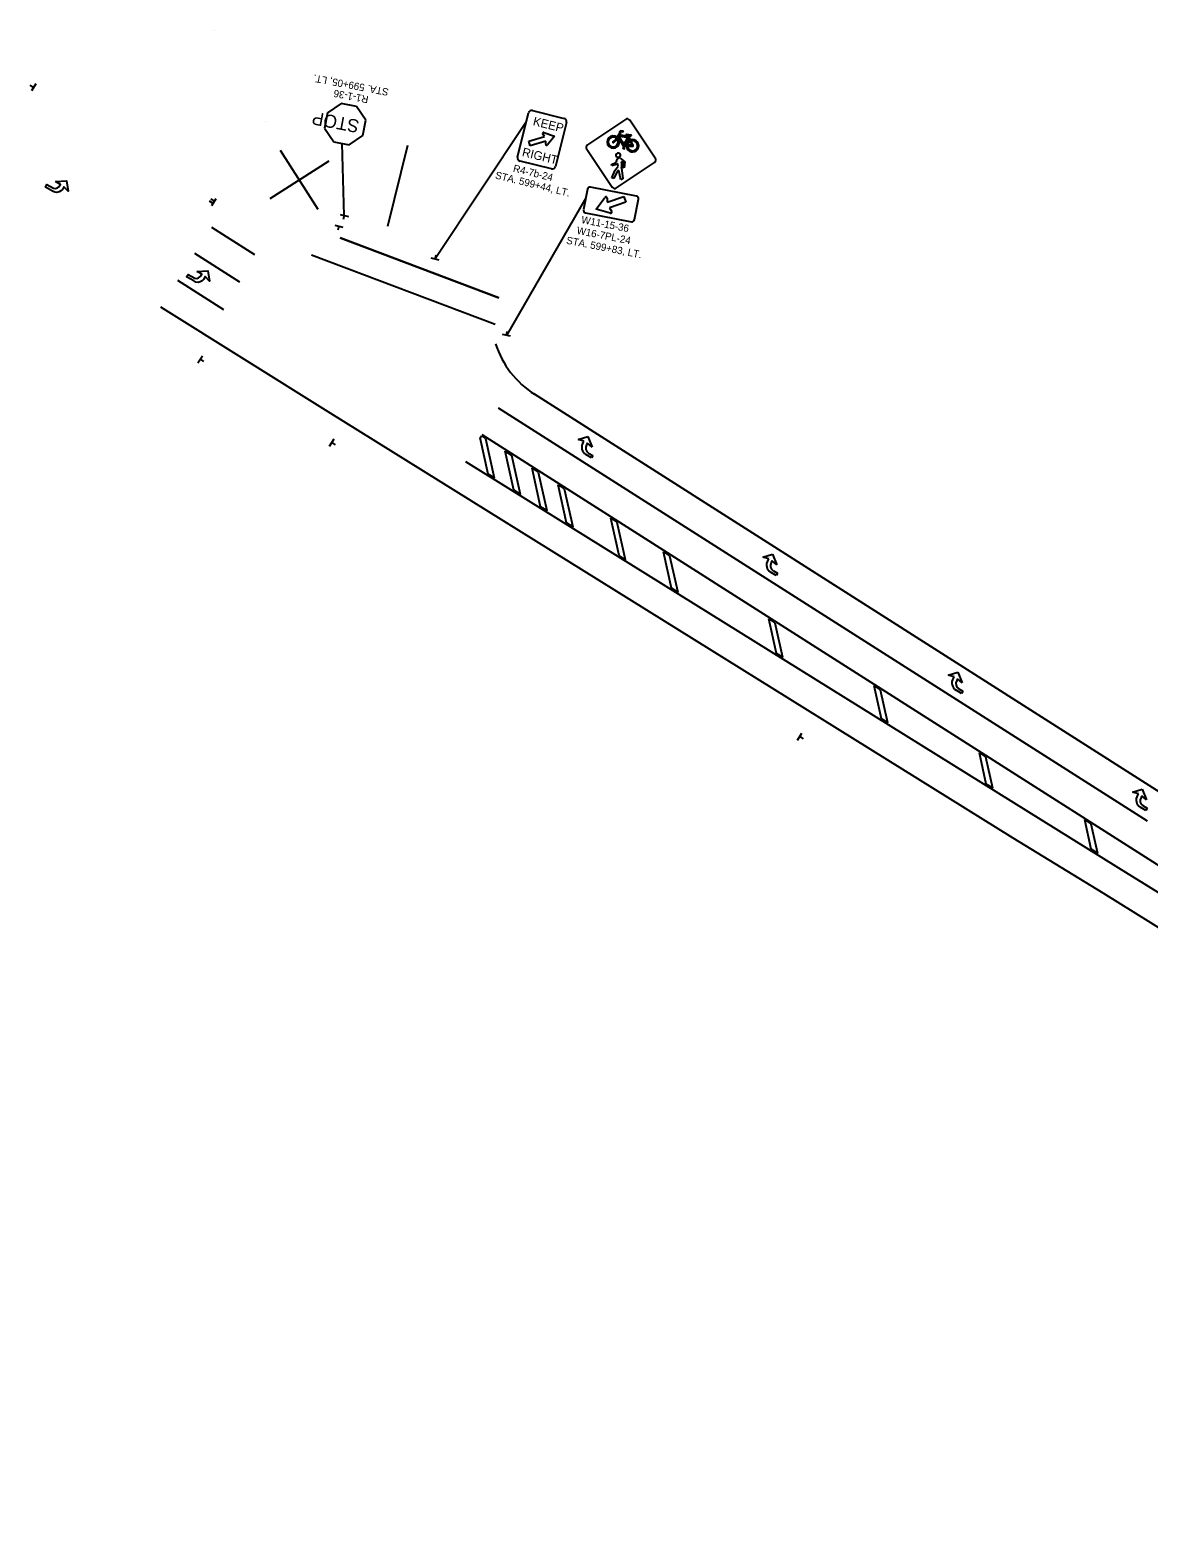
# Model space of a CAD drawing. Extents: x 134147 to 277705, y 333093 to 674220.
# Drawn here: x 134147 to 134577, y 339346 to 339926 of the extents above; entities that cross this region are included whole.
import ezdxf

# ---------------------------------------------------------------- set-up
doc = ezdxf.new("R2010")
doc.units = 0
for name, color, linetype in [('PM_P_Cells', 7, 'Continuous'), ('PM_P_CL_Pass_Proh_Lt', 7, 'Continuous'), ('PM_P_Crosswalk', 7, 'Continuous'), ('PM_P_Edge_Line', 7, 'Continuous'), ('PM_P_Stop_Line', 7, 'Continuous'), ('PM_P_Transverse_Line', 7, 'Continuous'), ('RD_X_RR_Cells', 7, 'Continuous'), ('SG_X_Mast_Arm', 7, 'Continuous'), ('SN_P_Text', 7, 'Continuous'), ('SN_X_Public', 7, 'Continuous')]:
    doc.layers.add(name, color=color, linetype=linetype)

msp = doc.modelspace()

# ---------------------------------------------------------------- linework, layer by layer
at = {"layer": 'PM_P_Cells'}
for p, q in [((134266.19, 339845.84), (134327.16, 339822.77)), ((134255.09, 339839.35), (134325.7, 339812.64))]:
    msp.add_line(p, q, dxfattribs=at)
at = {"layer": 'PM_P_CL_Pass_Proh_Lt'}
for p, q in [((134216.64, 339850.04), (134233.19, 339839.54)), ((134327.16, 339822.77), (134266.19, 339845.84)), ((134255.09, 339839.35), (134325.7, 339812.64)), ((134197.02, 339819.38), (134261.4, 339779.15)), ((134582.81, 339631.75), (134340.9, 339785.73)), ((134320.42, 339769.72), (134322.04, 339768.7)), ((134325.4, 339753.56), (134323.02, 339755.04)), ((134511.89, 339647.85), (134514.27, 339646.33)), ((134516.92, 339634.39), (134514.55, 339635.87))]:
    msp.add_line(p, q, dxfattribs=at)
msp.add_lwpolyline([(134261.4, 339779.15), (134524.72, 339615.24), (134559.4, 339594.06), (134955.18, 339347.16), (135495.89, 339009.41), (135762.55, 338844.38), (135838, 338797.85), (136100.62, 338633.8), (136519.79, 338375.69), (136834.87, 338179.75), (137295.14, 337894), (138361.24, 337231.38), (139110.62, 336764.01)], dxfattribs=at)
msp.add_lwpolyline([(134552.38, 339622.07), (134554.77, 339620.55), (134557.27, 339609.29), (134554.89, 339610.77)], close=True, dxfattribs=at)
msp.add_arc((134360.17, 339816.14), 36, 197.6901, 237.63633, dxfattribs=at)
at = {"layer": 'PM_P_Crosswalk'}
for p, q in [((134357.6, 339768.3), (134361.34, 339769.54)), ((134357.6, 339768.3), (134357.6, 339768.3)), ((134359.86, 339767.71), (134357.6, 339768.3)), ((134361.34, 339769.54), (134362.98, 339765.44)), ((134359.52, 339767.14), (134359.86, 339767.71)), ((134362.73, 339761.31), (134360.6, 339762.59)), ((134361.23, 339766.89), (134360.87, 339766.28)), ((134362.98, 339765.44), (134361.23, 339766.89)), ((134361.65, 339763.13), (134363.24, 339762.17)), ((134363.24, 339762.17), (134362.73, 339761.31)), ((134364.45, 339764.17), (134364.45, 339764.17)), ((134428.63, 339723.06), (134432.37, 339724.31)), ((134428.63, 339723.06), (134428.63, 339723.06)), ((134430.89, 339722.48), (134428.63, 339723.06)), ((134430.55, 339721.9), (134430.89, 339722.48)), ((134432.26, 339721.65), (134431.9, 339721.05)), ((134434.01, 339720.21), (134432.26, 339721.65)), ((134432.37, 339724.31), (134434.01, 339720.21)), ((134433.76, 339716.08), (134431.63, 339717.36)), ((134432.68, 339717.89), (134434.27, 339716.93)), ((134434.27, 339716.93), (134433.76, 339716.08)), ((134435.48, 339718.93), (134435.48, 339718.93)), ((134499.9, 339677.69), (134503.64, 339678.94)), ((134499.9, 339677.69), (134499.9, 339677.69)), ((134502.16, 339677.11), (134499.9, 339677.69)), ((134501.82, 339676.53), (134502.16, 339677.11)), ((134503.53, 339676.28), (134503.17, 339675.68)), ((134505.28, 339674.84), (134503.53, 339676.28)), ((134503.64, 339678.94), (134505.28, 339674.84)), ((134505.03, 339670.71), (134502.91, 339671.99)), ((134503.95, 339672.52), (134505.54, 339671.56)), ((134505.54, 339671.56), (134505.03, 339670.71)), ((134506.75, 339673.56), (134506.75, 339673.56)), ((134570.76, 339632.7), (134574.5, 339633.95)), ((134570.76, 339632.7), (134570.76, 339632.7)), ((134573.02, 339632.11), (134570.76, 339632.7)), ((134572.68, 339631.54), (134573.02, 339632.11)), ((134574.39, 339631.29), (134574.03, 339630.69)), ((134576.14, 339629.85), (134574.39, 339631.29)), ((134574.5, 339633.95), (134576.14, 339629.85)), ((134575.89, 339625.71), (134573.77, 339626.99)), ((134574.81, 339627.53), (134576.41, 339626.57)), ((134576.41, 339626.57), (134575.89, 339625.71))]:
    msp.add_line(p, q, dxfattribs=at)
for centre, radius, start in [((134362.3, 339765.4), 3.28, 147.99548), ((134362.83, 339765.1), 2.3, 148.90397), ((134433.33, 339720.17), 3.28, 147.99548), ((134433.86, 339719.86), 2.3, 148.90397), ((134504.6, 339674.8), 3.28, 147.99548), ((134505.14, 339674.49), 2.3, 148.90397), ((134575.46, 339629.8), 3.28, 147.99548), ((134576, 339629.5), 2.3, 148.90397)]:
    msp.add_arc(centre, radius, start, 238.90397, dxfattribs=at)
at = {"layer": 'PM_P_Edge_Line'}
for p, q in [((134266.47, 339897.57), (134261.21, 339893.99)), ((134272.37, 339896.45), (134266.47, 339897.57)), ((134275.95, 339891.19), (134272.37, 339896.45)), ((134261.21, 339893.99), (134260.09, 339888.1)), ((134274.83, 339885.3), (134275.95, 339891.19)), ((134260.09, 339888.1), (134263.67, 339882.84)), ((134269.56, 339881.72), (134274.83, 339885.3)), ((134338.7, 339883.13), (134344.71, 339884.87)), ((134344.71, 339884.87), (134344.05, 339885.86)), ((134344.47, 339886.41), (134348.56, 339885)), ((134348.56, 339885), (134345.85, 339881.63)), ((134373.71, 339886.29), (134372.23, 339883.94)), ((134373.04, 339884.59), (134372.63, 339883.86)), ((134373.04, 339884.59), (134374.87, 339881.58)), ((134373.33, 339885.11), (134373.25, 339884.97)), ((134373.25, 339884.97), (134374.99, 339882.11)), ((134373.33, 339885.11), (134376.63, 339884.46)), ((134373.98, 339886.28), (134373.53, 339885.47)), ((134373.53, 339885.47), (134376.84, 339884.82)), ((134373.95, 339887.05), (134373.54, 339886.69)), ((134373.54, 339886.69), (134373.71, 339886.29)), ((134374.03, 339886.79), (134373.84, 339886.62)), ((134373.84, 339886.62), (134373.98, 339886.28)), ((134373.95, 339887.05), (134374.89, 339886.87)), ((134374.84, 339886.63), (134374.03, 339886.79)), ((134374.03, 339886.79), (134374.03, 339886.79)), ((134374.89, 339886.87), (134374.84, 339886.63)), ((134376.63, 339884.46), (134375.17, 339881.96)), ((134376.97, 339884.24), (134375.45, 339881.58)), ((134376.17, 339885.62), (134378.14, 339885.34)), ((134376.95, 339885), (134376.84, 339884.82)), ((134376.97, 339884.24), (134378.34, 339881.49)), ((134377.36, 339884.94), (134377.16, 339884.57)), ((134377.16, 339884.57), (134378.68, 339881.51)), ((134263.67, 339882.84), (134269.56, 339881.72)), ((134339.22, 339881.33), (134338.7, 339883.13)), ((134345.23, 339883.07), (134339.22, 339881.33)), ((134345.2, 339881.87), (134345.23, 339883.07)), ((134374.95, 339882.55), (134374.91, 339882.38)), ((134374.91, 339882.38), (134375, 339882.36)), ((134374.91, 339880.24), (134374.94, 339880.42)), ((134374.91, 339880.24), (134375.41, 339880.15)), ((134374.94, 339880.42), (134375.07, 339880.39)), ((134374.95, 339882.55), (134375.36, 339882.47)), ((134375, 339882.36), (134374.99, 339882.11)), ((134375.07, 339880.39), (134375.05, 339881)), ((134375.2, 339882.32), (134375.17, 339881.96)), ((134375.2, 339882.32), (134375.32, 339882.3)), ((134375.28, 339880.35), (134375.25, 339881)), ((134375.28, 339880.35), (134375.44, 339880.32)), ((134375.36, 339882.47), (134375.32, 339882.3)), ((134375.41, 339880.15), (134375.44, 339880.32)), ((134378.34, 339881.49), (134375.45, 339881.58)), ((134378.45, 339881.11), (134375.48, 339881.16)), ((134370.44, 339874.1), (134372.06, 339874.82)), ((134370.64, 339873.53), (134370.44, 339874.1)), ((134372.24, 339874.09), (134370.64, 339873.53)), ((134371.91, 339871.89), (134373.06, 339873.41)), ((134372.74, 339874.51), (134372.24, 339874.09)), ((134373.06, 339873.41), (134372.74, 339874.51)), ((134373.78, 339876.57), (134375.63, 339875.16)), ((134374.95, 339874.95), (134374.28, 339875.08)), ((134374.32, 339872.81), (134374.76, 339868.56)), ((134374.76, 339872.9), (134374.95, 339874.95)), ((134375.27, 339872.8), (134374.76, 339872.9)), ((134375.63, 339875.16), (134375.27, 339872.8)), ((134370.61, 339869.03), (134371.91, 339871.89)), ((134371.4, 339868.7), (134370.61, 339869.03)), ((134372.67, 339871.4), (134371.4, 339868.7)), ((134373.28, 339871.8), (134372.67, 339871.4)), ((134374.05, 339868.18), (134373.28, 339871.8)), ((134374.76, 339868.56), (134374.05, 339868.18)), ((134368.81, 339861.15), (134368.84, 339859.67)), ((134368.84, 339859.67), (134375.21, 339861.85)), ((134375.21, 339861.85), (134376, 339859.56)), ((134376, 339859.56), (134369.63, 339857.37)), ((134369.63, 339857.37), (134370.52, 339856.18)), ((134370, 339855.42), (134370, 339855.42)), ((134266.17, 339854.9), (134269.28, 339854.13)), ((134267.73, 339854.51), (134267.34, 339852.96)), ((134304.26, 339837.37), (134301.15, 339838.14)), ((134302.7, 339837.76), (134303.09, 339839.31)), ((134331.63, 339808.07), (134328.49, 339808.68)), ((134330.06, 339808.37), (134330.37, 339809.94))]:
    msp.add_line(p, q, dxfattribs=at)
for points in [[(134334.38, 339876.92), (134338.58, 339893.91)], [(134340.09, 339894.82), (134352.23, 339891.82)], [(134353.14, 339890.31), (134348.94, 339873.32)], [(134375.78, 339891.43), (134361.27, 339881.66)], [(134387.29, 339876.58), (134377.52, 339891.1)], [(134376.95, 339885), (134376.84, 339884.82), (134373.53, 339885.47), (134373.98, 339886.28), (134373.84, 339886.62), (134374.03, 339886.79), (134374.84, 339886.63), (134374.89, 339886.87), (134373.95, 339887.05), (134373.54, 339886.69), (134373.71, 339886.29), (134372.62, 339884.57), (134372.38, 339884.19), (134372.23, 339883.94)], [(134372.38, 339884.19), (134372.62, 339884.57)], [(134372.63, 339883.86), (134372.66, 339883.9)], [(134372.66, 339883.9), (134372.89, 339884.32), (134373.04, 339884.59), (134374.87, 339881.58)], [(134372.89, 339884.32), (134372.66, 339883.9)], [(134376.63, 339884.46), (134375.17, 339881.96), (134375.2, 339882.32), (134375.32, 339882.3), (134375.36, 339882.47), (134374.95, 339882.55), (134374.91, 339882.38), (134375, 339882.36), (134374.99, 339882.11), (134373.25, 339884.97), (134373.33, 339885.11), (134376.63, 339884.46)], [(134377.61, 339882.95), (134378.34, 339881.49), (134376.66, 339881.54), (134376.22, 339881.55), (134375.45, 339881.58), (134376.97, 339884.24), (134377.41, 339883.35), (134377.61, 339882.95)], [(134378.14, 339885.34), (134376.17, 339885.62)], [(134378.68, 339881.51), (134377.89, 339883.09), (134377.69, 339883.49), (134377.16, 339884.57), (134377.36, 339884.94)], [(134360.93, 339879.93), (134370.7, 339865.41)], [(134375.05, 339881), (134375.07, 339880.39), (134374.94, 339880.42), (134374.91, 339880.24), (134375.41, 339880.15), (134375.44, 339880.32), (134375.28, 339880.35), (134375.25, 339881)], [(134375.48, 339881.16), (134376.21, 339881.15), (134376.65, 339881.14), (134378.45, 339881.11)], [(134376.65, 339881.14), (134376.21, 339881.15)], [(134376.22, 339881.55), (134376.66, 339881.54)], [(134377.61, 339882.95), (134377.41, 339883.35)], [(134377.69, 339883.49), (134377.89, 339883.09)], [(134347.43, 339872.41), (134335.29, 339875.41)], [(134372.43, 339865.07), (134386.95, 339874.84)], [(134361.25, 339864.58), (134359.71, 339856.73)], [(134380.08, 339861.91), (134362.42, 339865.37)], [(134370, 339855.42), (134364.56, 339856.92), (134367.94, 339861.43)], [(134379.34, 339852.89), (134380.87, 339860.74)], [(134360.5, 339855.55), (134378.17, 339852.1)]]:
    msp.add_lwpolyline(points, dxfattribs=at)
for centre, radius, start, end in [((134339.79, 339893.61), 1.25, 76.11389, 166.11389), ((134351.93, 339890.61), 1.25, 346.11389, 76.11389), ((134376.48, 339890.4), 1.25, 33.93873, 123.93873), ((134344.35, 339886.06), 0.365, 71.03464, 213.75169), ((134345.57, 339881.86), 0.365, 178.47608, 321.19313), ((134361.96, 339880.63), 1.25, 123.93873, 213.93873), ((134335.59, 339876.62), 1.25, 166.11389, 256.11389), ((134347.73, 339873.62), 1.25, 256.11389, 346.11389), ((134386.25, 339875.88), 1.25, 303.93873, 33.93873), ((134362.23, 339864.38), 1, 78.93873, 168.93873), ((134368.33, 339861.14), 0.486, 1.12591, 143.26243), ((134371.73, 339866.11), 1.25, 213.93873, 303.93873), ((134379.89, 339860.93), 1, 348.93873, 78.93873), ((134360.69, 339856.53), 1, 168.93873, 258.93873), ((134370.13, 339855.89), 0.486, 254.61503, 36.75155), ((134378.36, 339853.08), 1, 258.93873, 348.93873)]:
    msp.add_arc(centre, radius, start, end, dxfattribs=at)
for centre, major_axis, ratio, start_param, end_param in [((134371.13, 339882.75), (2.32, -0.45), 0.999018, 1.076976, 7.204563), ((134371.13, 339882.75), (2.32, -0.45), 0.999018, 1.076976, 7.204563), ((134371.13, 339882.75), (1.88, -0.37), 0.999018, 1.048306, 7.122994), ((134371.13, 339882.75), (1.88, -0.37), 0.999018, 1.048306, 7.122994), ((134370.16, 339885.16), (2.35, -0.46), 0.999018, 5.341101, 5.944471), ((134370.16, 339885.16), (2.35, -0.46), 0.999018, 5.341101, 5.944471), ((134376.15, 339885.57), (-0.0526, 0.0103), 0.999018, 4.638592, 6.875307), ((134376.15, 339885.57), (-0.0526, 0.0103), 0.999018, 4.638592, 6.875307), ((134377.36, 339886.57), (1.6, -0.31), 0.999018, 4.021161, 4.647453), ((134377.36, 339886.57), (1.6, -0.31), 0.999018, 4.021161, 4.647453), ((134377.48, 339885.95), (0.998, -0.195), 0.999018, 4.792509, 5.670671), ((134377.48, 339885.95), (0.998, -0.195), 0.999018, 4.792509, 5.670671), ((134378.11, 339885.26), (-0.0841, 0.0164), 0.999018, 2.773971, 4.511296), ((134378.11, 339885.26), (-0.0841, 0.0164), 0.999018, 2.773971, 4.511296), ((134371.14, 339882.76), (0.226, -0.044), 0.999018, 1.620706, 6.390526), ((134371.14, 339882.76), (0.226, -0.044), 0.999018, 1.620706, 6.390526), ((134370.51, 339884.97), (2.35, -0.46), 0.999018, 5.2704, 5.993881), ((134370.51, 339884.97), (2.35, -0.46), 0.999018, 5.2704, 5.993881), ((134375.16, 339881.35), (0.359, -0.07), 0.999018, 2.676233, 4.593866), ((134375.16, 339881.35), (0.359, -0.07), 0.999018, 2.676233, 4.593866), ((134375.16, 339881.35), (0.359, -0.07), 0.999018, 5.15565, 5.934845), ((134375.16, 339881.35), (0.359, -0.07), 0.999018, 5.15565, 5.934845), ((134378.56, 339881.3), (2.32, -0.45), 0.999018, 3.397571, 8.423389), ((134378.56, 339881.3), (2.32, -0.45), 0.999018, 3.397571, 8.423389), ((134378.56, 339881.3), (2.32, -0.45), 0.999018, 2.275408, 3.225335), ((134378.56, 339881.3), (2.32, -0.45), 0.999018, 2.275408, 3.225335), ((134378.56, 339881.3), (1.88, -0.37), 0.999018, 3.41651, 8.40353), ((134378.56, 339881.3), (1.88, -0.37), 0.999018, 3.41651, 8.40353), ((134378.56, 339881.3), (1.88, -0.37), 0.999018, 2.287038, 3.207235), ((134378.56, 339881.3), (1.88, -0.37), 0.999018, 2.287038, 3.207235), ((134378.57, 339881.3), (0.226, -0.044), 0.999018, 4.360591, 7.547737), ((134378.57, 339881.3), (0.226, -0.044), 0.999018, 4.360591, 7.547737), ((134376.8, 339872.89), (-1.09, -5.58), 0.8954, 4.215688, 4.538409), ((134373.43, 339875.76), (0.169, 0.865), 0.8954, 6.0431, 7.199396), ((134371.51, 339873.73), (0.64, 3.25), 0.8954, 4.570148, 5.306864)]:
    msp.add_ellipse(centre, major_axis=major_axis, ratio=ratio, start_param=start_param, end_param=end_param, dxfattribs=at)
msp.add_ellipse((134373.03, 339877.66), major_axis=(0.171, 0.873), ratio=0.8954, dxfattribs=at)
at = {"layer": 'PM_P_Stop_Line'}
for points in [[(134156.74, 339867.53), (134160.99, 339867.82), (134161.59, 339863.8), (134159.94, 339865.57), (134159.33, 339864.52), (134158.76, 339863.97), (134158.06, 339863.56), (134157.22, 339863.3), (134156.38, 339863.41), (134155.54, 339863.88), (134152.83, 339865.42), (134153.42, 339866.38), (134155.95, 339864.99), (134156.69, 339864.85), (134157.42, 339865.13), (134157.93, 339865.53), (134158.26, 339865.89), (134158.67, 339866.46), (134156.74, 339867.53)], [(134211.03, 339832.95), (134215.29, 339833.24), (134215.89, 339829.22), (134214.24, 339830.99), (134213.62, 339829.93), (134213.06, 339829.39), (134212.36, 339828.98), (134211.51, 339828.72), (134210.68, 339828.82), (134209.83, 339829.3), (134207.12, 339830.84), (134207.72, 339831.79), (134210.25, 339830.41), (134210.98, 339830.27), (134211.71, 339830.54), (134212.23, 339830.95), (134212.56, 339831.31), (134212.96, 339831.87), (134211.03, 339832.95)]]:
    msp.add_lwpolyline(points, dxfattribs=at)
at = {"layer": 'PM_P_Transverse_Line'}
for p, q in [((134284.46, 339850.44), (134292.15, 339881.54)), ((134203.57, 339829.61), (134221.25, 339818.33)), ((134576.48, 339621.55), (134327.02, 339780.34))]:
    msp.add_line(p, q, dxfattribs=at)
at = {"layer": 'RD_X_RR_Cells'}
for p, q in [((134337.78, 339890.68), (134302.7, 339837.76)), ((134267.73, 339854.51), (134266.87, 339882.23)), ((134360.6, 339861.29), (134330.06, 339808.37))]:
    msp.add_line(p, q, dxfattribs=at)
at = {"layer": 'SG_X_Mast_Arm'}
for p, q in [((134210.2, 339839.97), (134227.43, 339828.98)), ((134570.14, 339611.36), (134320.69, 339770.15)), ((134314.31, 339759.87), (134565.37, 339603.66)), ((134804.14, 339460.7), (134570.14, 339611.36)), ((134565.37, 339603.66), (134800.52, 339457.53))]:
    msp.add_line(p, q, dxfattribs=at)
at = {"layer": 'SN_P_Text'}
for p, q in [((134319.93, 339768.93), (134320.42, 339769.72)), ((134323.02, 339755.04), (134319.93, 339768.93)), ((134322.04, 339768.7), (134325.4, 339753.56)), ((134514.55, 339635.87), (134511.89, 339647.85))]:
    msp.add_line(p, q, dxfattribs=at)
for points in [[(134320.42, 339769.72), (134322.04, 339768.7), (134325.4, 339753.56), (134323.02, 339755.04), (134319.93, 339768.93)], [(134329.61, 339763.88), (134331.99, 339762.36), (134335.32, 339747.39), (134332.94, 339748.87)], [(134339.9, 339757.32), (134342.29, 339755.8), (134345.58, 339741.01), (134343.2, 339742.48)], [(134349.92, 339750.95), (134352.3, 339749.43), (134355.55, 339734.8), (134353.18, 339736.28)], [(134370.16, 339738.06), (134372.55, 339736.54), (134375.72, 339722.25), (134373.35, 339723.73)], [(134390.41, 339725.17), (134392.8, 339723.65), (134395.9, 339709.7), (134393.52, 339711.18)], [(134430.9, 339699.4), (134433.29, 339697.88), (134436.24, 339684.6), (134433.86, 339686.07)], [(134471.39, 339673.65), (134473.78, 339672.1), (134476.58, 339659.49), (134474.2, 339660.97)], [(134511.88, 339647.87), (134514.27, 339646.33), (134516.92, 339634.39), (134514.55, 339635.87)]]:
    msp.add_lwpolyline(points, close=True, dxfattribs=at)
at = {"layer": 'SN_X_Public'}
for p, q in [((134217.66, 339925.76), (134217.65, 339925.74)), ((134148.3, 339903.76), (134146.95, 339904.62)), ((134149.16, 339905.11), (134147.44, 339902.41)), ((134237.54, 339890.6), (134237.58, 339890.57)), ((134257.7, 339856.82), (134243.23, 339879.47)), ((134261.79, 339875.38), (134239.14, 339860.91)), ((134217.79, 339859.94), (134216.44, 339860.8)), ((134218.39, 339860.89), (134216.66, 339858.19)), ((134217.27, 339859.13), (134215.92, 339860)), ((134217.53, 339859.54), (134217.53, 339859.54)), ((134264.04, 339850.83), (134267.14, 339850.01)), ((134265.59, 339850.42), (134265.18, 339848.87)), ((134211.45, 339797.84), (134213.17, 339800.54)), ((134212.31, 339799.19), (134213.66, 339798.33)), ((134262.06, 339765.85), (134263.78, 339768.55)), ((134262.92, 339767.2), (134264.27, 339766.34)), ((134441.96, 339652.74), (134443.65, 339655.45)), ((134442.81, 339654.09), (134444.17, 339653.25))]:
    msp.add_line(p, q, dxfattribs=at)

# ---------------------------------------------------------------- texts
at = {"layer": 'PM_P_Edge_Line'}
for s, height, rotation, p in [('STOP', 5, 169.23385, (134273.76, 339891.1)), ('KEEP', 3.333, 346.11389, (134340.04, 339889.26)), ('RIGHT', 3.333, 346.11389, (134335.86, 339877.41))]:
    msp.add_text(s, height=height, rotation=rotation, dxfattribs=at).set_placement(p)
at = {"layer": 'RD_X_RR_Cells'}
for s, rotation, p in [('STA. 599+05, LT.', 169.23385, (134284.97, 339903.21)), ('R1-1-36', 169.23385, (134277.21, 339900.36)), ('R4-7b-24', 346.11389, (134332.42, 339871.39)), ('STA. 599+44, LT.', 346.11389, (134325.55, 339868.77)), ('W16-7PL-24', 348.93873, (134356.92, 339847.45)), ('W11-15-36', 348.93873, (134358.68, 339851.61)), ('STA. 599+83, LT.', 348.93873, (134352.89, 339843.67))]:
    msp.add_text(s, height=2.8, rotation=rotation, dxfattribs=at).set_placement(p)

doc.saveas('drawing.dxf')
